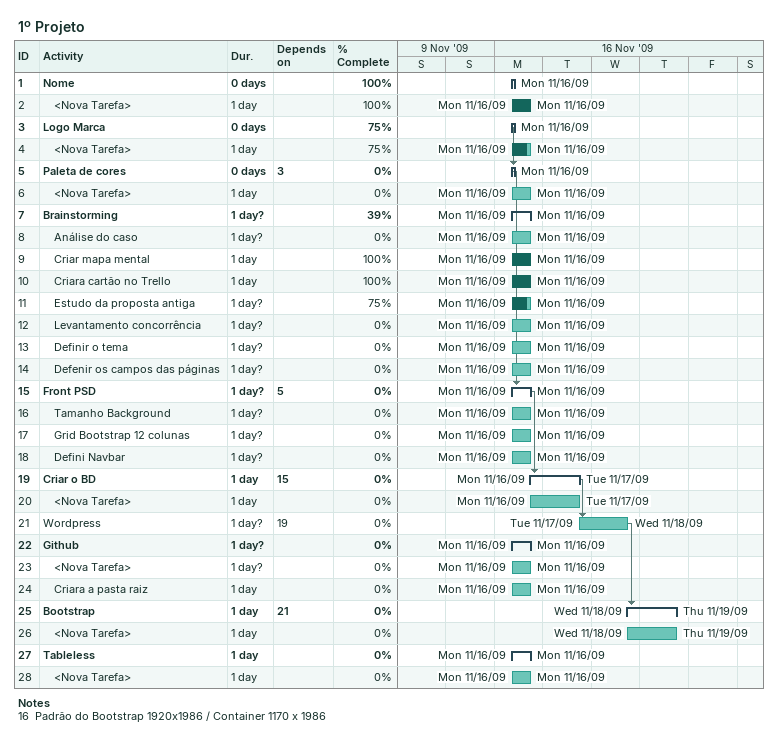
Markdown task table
1º Projeto

| ID | Level | Task | Duration | Start | Finish | Predecessors | % complete |
|---|---|---|---|---|---|---|---|
| 1 | 1 | **Nome** | 0d | 2009-11-16 | 2009-11-16 |  | 100 |
| 2 | 2 | <Nova Tarefa> | 1d | 2009-11-16 | 2009-11-16 |  | 100 |
| 3 | 1 | **Logo Marca** | 0d | 2009-11-16 | 2009-11-16 |  | 75 |
| 4 | 2 | <Nova Tarefa> | 1d | 2009-11-16 | 2009-11-16 |  | 75 |
| 5 | 1 | **Paleta de cores** | 0d | 2009-11-16 | 2009-11-16 | 3 | 0 |
| 6 | 2 | <Nova Tarefa> | 1d | 2009-11-16 | 2009-11-16 |  | 0 |
| 7 | 1 | **Brainstorming** | 1d? | 2009-11-16 | 2009-11-16 |  | 39 |
| 8 | 2 | Análise do caso | 1d? | 2009-11-16 | 2009-11-16 |  | 0 |
| 9 | 2 | Criar mapa mental | 1d | 2009-11-16 | 2009-11-16 |  | 100 |
| 10 | 2 | Criara cartão no Trello | 1d | 2009-11-16 | 2009-11-16 |  | 100 |
| 11 | 2 | Estudo da proposta antiga | 1d? | 2009-11-16 | 2009-11-16 |  | 75 |
| 12 | 2 | Levantamento concorrência | 1d? | 2009-11-16 | 2009-11-16 |  | 0 |
| 13 | 2 | Definir o tema | 1d? | 2009-11-16 | 2009-11-16 |  | 0 |
| 14 | 2 | Defenir os campos das páginas | 1d? | 2009-11-16 | 2009-11-16 |  | 0 |
| 15 | 1 | **Front PSD** | 1d? | 2009-11-16 | 2009-11-16 | 5 | 0 |
| 16 | 2 | Tamanho Background | 1d? | 2009-11-16 | 2009-11-16 |  | 0 |
| 17 | 2 | Grid Bootstrap 12 colunas | 1d? | 2009-11-16 | 2009-11-16 |  | 0 |
| 18 | 2 | Defini Navbar | 1d? | 2009-11-16 | 2009-11-16 |  | 0 |
| 19 | 1 | **Criar o BD** | 1d | 2009-11-16 | 2009-11-17 | 15 | 0 |
| 20 | 2 | <Nova Tarefa> | 1d | 2009-11-16 | 2009-11-17 |  | 0 |
| 21 | 1 | Wordpress | 1d? | 2009-11-17 | 2009-11-18 | 19 | 0 |
| 22 | 1 | **Github** | 1d? | 2009-11-16 | 2009-11-16 |  | 0 |
| 23 | 2 | <Nova Tarefa> | 1d? | 2009-11-16 | 2009-11-16 |  | 0 |
| 24 | 2 | Criara a pasta raiz | 1d | 2009-11-16 | 2009-11-16 |  | 0 |
| 25 | 1 | **Bootstrap** | 1d | 2009-11-18 | 2009-11-19 | 21 | 0 |
| 26 | 2 | <Nova Tarefa> | 1d | 2009-11-18 | 2009-11-19 |  | 0 |
| 27 | 1 | **Tableless** | 1d | 2009-11-16 | 2009-11-16 |  | 0 |
| 28 | 2 | <Nova Tarefa> | 1d | 2009-11-16 | 2009-11-16 |  | 0 |

Notes
- 16: Padrão do Bootstrap 1920x1986 / Container 1170 x 1986
